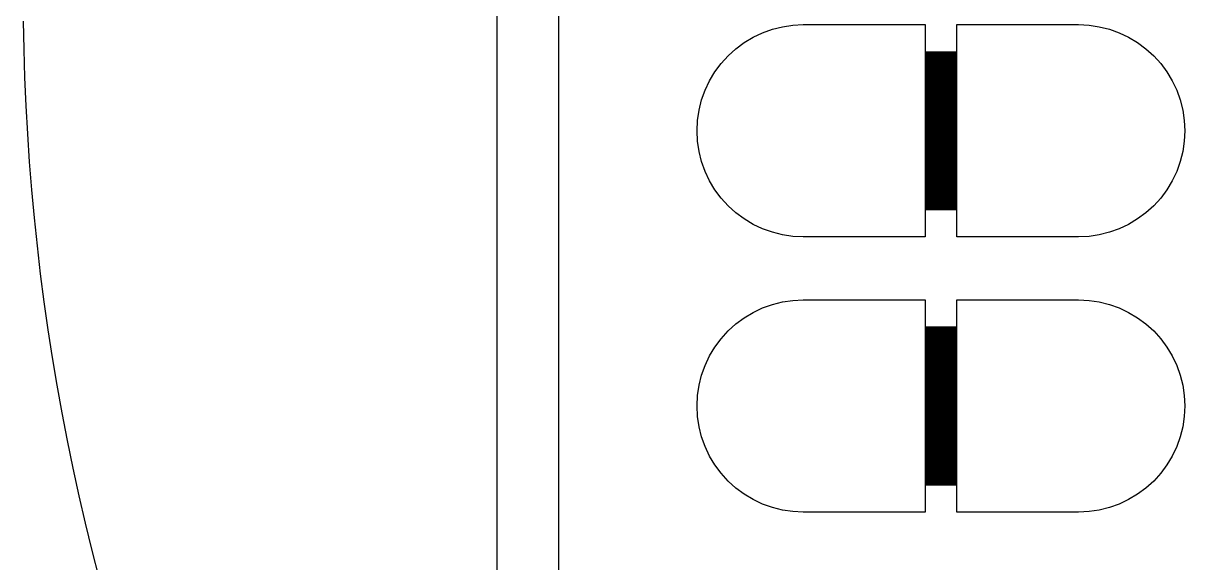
# Model space of a CAD drawing. Extents: x -21 to 129, y -39 to 111.
# Drawn here: x -20.99 to 16.97, y 17.37 to 35.02 of the extents above; entities that cross this region are included whole.
import ezdxf

# ---------------------------------------------------------------- set-up
doc = ezdxf.new("R2010")
doc.units = 0

msp = doc.modelspace()

# ---------------------------------------------------------------- linework, layer by layer
for p, q in [((-5.5, -4.5), (-5.5, 76.5)), ((-3.5, 75.5), (-3.5, -3.5)), ((-20.9943, 35.0796), (-20.9774, 34.1594)), ((3.82304, 34.9033), (4.15988, 34.9533)), ((4.15988, 34.9533), (4.5, 34.97)), ((4.5, 34.97), (8.485, 34.97)), ((8.485, 34.97), (8.485, 34.085)), ((9.515, 34.085), (9.515, 34.97)), ((9.515, 34.97), (13.5, 34.97)), ((13.5, 34.97), (13.8401, 34.9533)), ((13.8401, 34.9533), (14.177, 34.9033)), ((2.57217, 34.3852), (2.86426, 34.5603)), ((2.86426, 34.5603), (3.17209, 34.7059)), ((3.17209, 34.7059), (3.49272, 34.8206)), ((3.49272, 34.8206), (3.82304, 34.9033)), ((14.177, 34.9033), (14.5073, 34.8206)), ((14.5073, 34.8206), (14.8279, 34.7059)), ((14.8279, 34.7059), (15.1357, 34.5603)), ((15.1357, 34.5603), (15.4278, 34.3852)), ((2.04634, 33.9537), (2.29866, 34.1823)), ((2.29866, 34.1823), (2.57217, 34.3852)), ((15.4278, 34.3852), (15.7013, 34.1823)), ((15.7013, 34.1823), (15.9537, 33.9537)), ((-20.9774, 34.1594), (-20.9492, 33.2395)), ((1.81766, 33.7013), (2.04634, 33.9537)), ((8.485, 34.085), (9.515, 34.085)), ((9.515, 34.075), (8.485, 34.075)), ((8.485, 34.075), (8.485, 34.045)), ((8.485, 34.045), (9.515, 34.045)), ((9.515, 34.035), (8.485, 34.035)), ((8.485, 34.035), (8.485, 34.005)), ((8.485, 34.005), (9.515, 34.005)), ((9.515, 33.995), (8.485, 33.995)), ((8.485, 33.995), (8.485, 33.965)), ((8.485, 33.965), (9.515, 33.965)), ((9.515, 33.955), (8.485, 33.955)), ((8.485, 33.955), (8.485, 33.925)), ((8.485, 33.925), (9.515, 33.925)), ((9.515, 33.915), (8.485, 33.915)), ((8.485, 33.915), (8.485, 33.885)), ((8.485, 33.885), (9.515, 33.885)), ((9.515, 33.875), (8.485, 33.875)), ((8.485, 33.875), (8.485, 33.845)), ((8.485, 33.845), (9.515, 33.845)), ((9.515, 33.835), (8.485, 33.835)), ((8.485, 33.835), (8.485, 33.805)), ((8.485, 33.805), (9.515, 33.805)), ((9.515, 33.795), (8.485, 33.795)), ((8.485, 33.795), (8.485, 33.765)), ((9.515, 34.045), (9.515, 34.075)), ((9.515, 34.005), (9.515, 34.035)), ((9.515, 33.965), (9.515, 33.995)), ((9.515, 33.925), (9.515, 33.955)), ((9.515, 33.885), (9.515, 33.915)), ((9.515, 33.845), (9.515, 33.875)), ((9.515, 33.805), (9.515, 33.835)), ((9.515, 33.765), (9.515, 33.795)), ((15.9537, 33.9537), (16.1823, 33.7013)), ((1.43974, 33.1357), (1.61481, 33.4278)), ((1.61481, 33.4278), (1.81766, 33.7013)), ((8.485, 33.765), (9.515, 33.765)), ((9.515, 33.755), (8.485, 33.755)), ((8.485, 33.755), (8.485, 33.725)), ((8.485, 33.725), (9.515, 33.725)), ((9.515, 33.715), (8.485, 33.715)), ((8.485, 33.715), (8.485, 33.685)), ((8.485, 33.685), (9.515, 33.685)), ((9.515, 33.675), (8.485, 33.675)), ((8.485, 33.675), (8.485, 33.645)), ((8.485, 33.645), (9.515, 33.645)), ((9.515, 33.635), (8.485, 33.635)), ((8.485, 33.635), (8.485, 33.605)), ((8.485, 33.605), (9.515, 33.605)), ((9.515, 33.595), (8.485, 33.595)), ((8.485, 33.595), (8.485, 33.565)), ((8.485, 33.565), (9.515, 33.565)), ((9.515, 33.555), (8.485, 33.555)), ((8.485, 33.555), (8.485, 33.525)), ((8.485, 33.525), (9.515, 33.525)), ((9.515, 33.515), (8.485, 33.515)), ((8.485, 33.515), (8.485, 33.485)), ((8.485, 33.485), (9.515, 33.485)), ((9.515, 33.475), (8.485, 33.475)), ((8.485, 33.475), (8.485, 33.445)), ((8.485, 33.445), (9.515, 33.445)), ((9.515, 33.435), (8.485, 33.435)), ((8.485, 33.435), (8.485, 33.405)), ((9.515, 33.725), (9.515, 33.755)), ((9.515, 33.685), (9.515, 33.715)), ((9.515, 33.645), (9.515, 33.675)), ((9.515, 33.605), (9.515, 33.635)), ((9.515, 33.565), (9.515, 33.595)), ((9.515, 33.525), (9.515, 33.555)), ((9.515, 33.485), (9.515, 33.515)), ((9.515, 33.445), (9.515, 33.475)), ((9.515, 33.405), (9.515, 33.435)), ((16.1823, 33.7013), (16.3852, 33.4278)), ((16.3852, 33.4278), (16.5603, 33.1357)), ((-20.9492, 33.2395), (-20.9097, 32.3199)), ((1.29414, 32.8279), (1.43974, 33.1357)), ((8.485, 33.405), (9.515, 33.405)), ((9.515, 33.395), (8.485, 33.395)), ((8.485, 33.395), (8.485, 33.365)), ((8.485, 33.365), (9.515, 33.365)), ((9.515, 33.355), (8.485, 33.355)), ((8.485, 33.355), (8.485, 33.325)), ((8.485, 33.325), (9.515, 33.325)), ((9.515, 33.315), (8.485, 33.315)), ((8.485, 33.315), (8.485, 33.285)), ((8.485, 33.285), (9.515, 33.285)), ((9.515, 33.275), (8.485, 33.275)), ((8.485, 33.275), (8.485, 33.245)), ((8.485, 33.245), (9.515, 33.245)), ((9.515, 33.235), (8.485, 33.235)), ((8.485, 33.235), (8.485, 33.205)), ((8.485, 33.205), (9.515, 33.205)), ((9.515, 33.195), (8.485, 33.195)), ((8.485, 33.195), (8.485, 33.165)), ((8.485, 33.165), (9.515, 33.165)), ((9.515, 33.155), (8.485, 33.155)), ((8.485, 33.155), (8.485, 33.125)), ((8.485, 33.125), (9.515, 33.125)), ((9.515, 33.115), (8.485, 33.115)), ((8.485, 33.115), (8.485, 33.085)), ((8.485, 33.085), (9.515, 33.085)), ((9.515, 33.075), (8.485, 33.075)), ((8.485, 33.075), (8.485, 33.045)), ((8.485, 33.045), (9.515, 33.045)), ((9.515, 33.035), (8.485, 33.035)), ((8.485, 33.035), (8.485, 33.005)), ((9.515, 33.365), (9.515, 33.395)), ((9.515, 33.325), (9.515, 33.355)), ((9.515, 33.285), (9.515, 33.315)), ((9.515, 33.245), (9.515, 33.275)), ((9.515, 33.205), (9.515, 33.235)), ((9.515, 33.165), (9.515, 33.195)), ((9.515, 33.125), (9.515, 33.155)), ((9.515, 33.085), (9.515, 33.115)), ((9.515, 33.045), (9.515, 33.075)), ((9.515, 33.005), (9.515, 33.035)), ((16.5603, 33.1357), (16.7059, 32.8279)), ((1.17943, 32.5073), (1.29414, 32.8279)), ((8.485, 33.005), (9.515, 33.005)), ((9.515, 32.995), (8.485, 32.995)), ((8.485, 32.995), (8.485, 32.965)), ((8.485, 32.965), (9.515, 32.965)), ((9.515, 32.955), (8.485, 32.955)), ((8.485, 32.955), (8.485, 32.925)), ((8.485, 32.925), (9.515, 32.925)), ((9.515, 32.915), (8.485, 32.915)), ((8.485, 32.915), (8.485, 32.885)), ((8.485, 32.885), (9.515, 32.885)), ((9.515, 32.875), (8.485, 32.875)), ((8.485, 32.875), (8.485, 32.845)), ((8.485, 32.845), (9.515, 32.845)), ((9.515, 32.835), (8.485, 32.835)), ((8.485, 32.835), (8.485, 32.805)), ((8.485, 32.805), (9.515, 32.805)), ((9.515, 32.795), (8.485, 32.795)), ((8.485, 32.795), (8.485, 32.765)), ((8.485, 32.765), (9.515, 32.765)), ((9.515, 32.755), (8.485, 32.755)), ((8.485, 32.755), (8.485, 32.725)), ((8.485, 32.725), (9.515, 32.725)), ((9.515, 32.715), (8.485, 32.715)), ((8.485, 32.715), (8.485, 32.685)), ((8.485, 32.685), (9.515, 32.685)), ((9.515, 32.675), (8.485, 32.675)), ((8.485, 32.675), (8.485, 32.645)), ((9.515, 32.965), (9.515, 32.995)), ((9.515, 32.925), (9.515, 32.955)), ((9.515, 32.885), (9.515, 32.915)), ((9.515, 32.845), (9.515, 32.875)), ((9.515, 32.805), (9.515, 32.835)), ((9.515, 32.765), (9.515, 32.795)), ((9.515, 32.725), (9.515, 32.755)), ((9.515, 32.685), (9.515, 32.715)), ((9.515, 32.645), (9.515, 32.675)), ((16.7059, 32.8279), (16.8206, 32.5073)), ((-20.9097, 32.3199), (-20.8589, 31.4009)), ((1.09668, 32.177), (1.17943, 32.5073)), ((8.485, 32.645), (9.515, 32.645)), ((9.515, 32.635), (8.485, 32.635)), ((8.485, 32.635), (8.485, 32.605)), ((8.485, 32.605), (9.515, 32.605)), ((9.515, 32.595), (8.485, 32.595)), ((8.485, 32.595), (8.485, 32.565)), ((8.485, 32.565), (9.515, 32.565)), ((9.515, 32.555), (8.485, 32.555)), ((8.485, 32.555), (8.485, 32.525)), ((8.485, 32.525), (9.515, 32.525)), ((9.515, 32.515), (8.485, 32.515)), ((8.485, 32.515), (8.485, 32.485)), ((8.485, 32.485), (9.515, 32.485)), ((9.515, 32.475), (8.485, 32.475)), ((8.485, 32.475), (8.485, 32.445)), ((8.485, 32.445), (9.515, 32.445)), ((9.515, 32.435), (8.485, 32.435)), ((8.485, 32.435), (8.485, 32.405)), ((8.485, 32.405), (9.515, 32.405)), ((9.515, 32.395), (8.485, 32.395)), ((8.485, 32.395), (8.485, 32.365)), ((8.485, 32.365), (9.515, 32.365)), ((9.515, 32.355), (8.485, 32.355)), ((8.485, 32.355), (8.485, 32.325)), ((8.485, 32.325), (9.515, 32.325)), ((9.515, 32.315), (8.485, 32.315)), ((8.485, 32.315), (8.485, 32.285)), ((8.485, 32.285), (9.515, 32.285)), ((9.515, 32.275), (8.485, 32.275)), ((8.485, 32.275), (8.485, 32.245)), ((9.515, 32.605), (9.515, 32.635)), ((9.515, 32.565), (9.515, 32.595)), ((9.515, 32.525), (9.515, 32.555)), ((9.515, 32.485), (9.515, 32.515)), ((9.515, 32.445), (9.515, 32.475)), ((9.515, 32.405), (9.515, 32.435)), ((9.515, 32.365), (9.515, 32.395)), ((9.515, 32.325), (9.515, 32.355)), ((9.515, 32.285), (9.515, 32.315)), ((9.515, 32.245), (9.515, 32.275)), ((16.8206, 32.5073), (16.9033, 32.177)), ((1.04672, 31.8401), (1.09668, 32.177)), ((8.485, 32.245), (9.515, 32.245)), ((9.515, 32.235), (8.485, 32.235)), ((8.485, 32.235), (8.485, 32.205)), ((8.485, 32.205), (9.515, 32.205)), ((9.515, 32.195), (8.485, 32.195)), ((8.485, 32.195), (8.485, 32.165)), ((8.485, 32.165), (9.515, 32.165)), ((9.515, 32.155), (8.485, 32.155)), ((8.485, 32.155), (8.485, 32.125)), ((8.485, 32.125), (9.515, 32.125)), ((9.515, 32.115), (8.485, 32.115)), ((8.485, 32.115), (8.485, 32.085)), ((8.485, 32.085), (9.515, 32.085)), ((9.515, 32.075), (8.485, 32.075)), ((8.485, 32.075), (8.485, 32.045)), ((8.485, 32.045), (9.515, 32.045)), ((9.515, 32.035), (8.485, 32.035)), ((8.485, 32.035), (8.485, 32.005)), ((8.485, 32.005), (9.515, 32.005)), ((9.515, 31.995), (8.485, 31.995)), ((8.485, 31.995), (8.485, 31.965)), ((8.485, 31.965), (9.515, 31.965)), ((9.515, 31.955), (8.485, 31.955)), ((8.485, 31.955), (8.485, 31.925)), ((8.485, 31.925), (9.515, 31.925)), ((9.515, 31.915), (8.485, 31.915)), ((8.485, 31.915), (8.485, 31.885)), ((9.515, 32.205), (9.515, 32.235)), ((9.515, 32.165), (9.515, 32.195)), ((9.515, 32.125), (9.515, 32.155)), ((9.515, 32.085), (9.515, 32.115)), ((9.515, 32.045), (9.515, 32.075)), ((9.515, 32.005), (9.515, 32.035)), ((9.515, 31.965), (9.515, 31.995)), ((9.515, 31.925), (9.515, 31.955)), ((9.515, 31.885), (9.515, 31.915)), ((16.9033, 32.177), (16.9533, 31.8401)), ((1.03001, 31.5), (1.04672, 31.8401)), ((8.485, 31.885), (9.515, 31.885)), ((9.515, 31.875), (8.485, 31.875)), ((8.485, 31.875), (8.485, 31.845)), ((8.485, 31.845), (9.515, 31.845)), ((9.515, 31.835), (8.485, 31.835)), ((8.485, 31.835), (8.485, 31.805)), ((8.485, 31.805), (9.515, 31.805)), ((9.515, 31.795), (8.485, 31.795)), ((8.485, 31.795), (8.485, 31.765)), ((8.485, 31.765), (9.515, 31.765)), ((9.515, 31.755), (8.485, 31.755)), ((8.485, 31.755), (8.485, 31.725)), ((8.485, 31.725), (9.515, 31.725)), ((9.515, 31.715), (8.485, 31.715)), ((8.485, 31.715), (8.485, 31.685)), ((8.485, 31.685), (9.515, 31.685)), ((9.515, 31.675), (8.485, 31.675)), ((8.485, 31.675), (8.485, 31.645)), ((8.485, 31.645), (9.515, 31.645)), ((9.515, 31.635), (8.485, 31.635)), ((8.485, 31.635), (8.485, 31.605)), ((8.485, 31.605), (9.515, 31.605)), ((9.515, 31.595), (8.485, 31.595)), ((8.485, 31.595), (8.485, 31.565)), ((8.485, 31.565), (9.515, 31.565)), ((9.515, 31.555), (8.485, 31.555)), ((8.485, 31.555), (8.485, 31.525)), ((8.485, 31.525), (9.515, 31.525)), ((9.515, 31.515), (8.485, 31.515)), ((8.485, 31.515), (8.485, 31.485)), ((9.515, 31.845), (9.515, 31.875)), ((9.515, 31.805), (9.515, 31.835)), ((9.515, 31.765), (9.515, 31.795)), ((9.515, 31.725), (9.515, 31.755)), ((9.515, 31.685), (9.515, 31.715)), ((9.515, 31.645), (9.515, 31.675)), ((9.515, 31.605), (9.515, 31.635)), ((9.515, 31.565), (9.515, 31.595)), ((9.515, 31.525), (9.515, 31.555)), ((9.515, 31.485), (9.515, 31.515)), ((16.9533, 31.8401), (16.97, 31.5)), ((-20.8589, 31.4009), (-20.7968, 30.4827)), ((1.04672, 31.1599), (1.03001, 31.5)), ((1.09668, 30.823), (1.04672, 31.1599)), ((8.485, 31.485), (9.515, 31.485)), ((9.515, 31.475), (8.485, 31.475)), ((8.485, 31.475), (8.485, 31.445)), ((8.485, 31.445), (9.515, 31.445)), ((9.515, 31.435), (8.485, 31.435)), ((8.485, 31.435), (8.485, 31.405)), ((8.485, 31.405), (9.515, 31.405)), ((9.515, 31.395), (8.485, 31.395)), ((8.485, 31.395), (8.485, 31.365)), ((8.485, 31.365), (9.515, 31.365)), ((9.515, 31.355), (8.485, 31.355)), ((8.485, 31.355), (8.485, 31.325)), ((8.485, 31.325), (9.515, 31.325)), ((9.515, 31.315), (8.485, 31.315)), ((8.485, 31.315), (8.485, 31.285)), ((8.485, 31.285), (9.515, 31.285)), ((9.515, 31.275), (8.485, 31.275)), ((8.485, 31.275), (8.485, 31.245)), ((8.485, 31.245), (9.515, 31.245)), ((9.515, 31.235), (8.485, 31.235)), ((8.485, 31.235), (8.485, 31.205)), ((8.485, 31.205), (9.515, 31.205)), ((9.515, 31.195), (8.485, 31.195)), ((8.485, 31.195), (8.485, 31.165)), ((8.485, 31.165), (9.515, 31.165)), ((9.515, 31.155), (8.485, 31.155)), ((8.485, 31.155), (8.485, 31.125)), ((9.515, 31.445), (9.515, 31.475)), ((9.515, 31.405), (9.515, 31.435)), ((9.515, 31.365), (9.515, 31.395)), ((9.515, 31.325), (9.515, 31.355)), ((9.515, 31.285), (9.515, 31.315)), ((9.515, 31.245), (9.515, 31.275)), ((9.515, 31.205), (9.515, 31.235)), ((9.515, 31.165), (9.515, 31.195)), ((9.515, 31.125), (9.515, 31.155)), ((16.9533, 31.1599), (16.9033, 30.823)), ((16.97, 31.5), (16.9533, 31.1599)), ((1.17943, 30.4927), (1.09668, 30.823)), ((8.485, 31.125), (9.515, 31.125)), ((9.515, 31.115), (8.485, 31.115)), ((8.485, 31.115), (8.485, 31.085)), ((8.485, 31.085), (9.515, 31.085)), ((9.515, 31.075), (8.485, 31.075)), ((8.485, 31.075), (8.485, 31.045)), ((8.485, 31.045), (9.515, 31.045)), ((9.515, 31.035), (8.485, 31.035)), ((8.485, 31.035), (8.485, 31.005)), ((8.485, 31.005), (9.515, 31.005)), ((9.515, 30.995), (8.485, 30.995)), ((8.485, 30.995), (8.485, 30.965)), ((8.485, 30.965), (9.515, 30.965)), ((9.515, 30.955), (8.485, 30.955)), ((8.485, 30.955), (8.485, 30.925)), ((8.485, 30.925), (9.515, 30.925)), ((9.515, 30.915), (8.485, 30.915)), ((8.485, 30.915), (8.485, 30.885)), ((8.485, 30.885), (9.515, 30.885)), ((9.515, 30.875), (8.485, 30.875)), ((8.485, 30.875), (8.485, 30.845)), ((8.485, 30.845), (9.515, 30.845)), ((9.515, 30.835), (8.485, 30.835)), ((8.485, 30.835), (8.485, 30.805)), ((8.485, 30.805), (9.515, 30.805)), ((9.515, 30.795), (8.485, 30.795)), ((8.485, 30.795), (8.485, 30.765)), ((8.485, 30.765), (9.515, 30.765)), ((9.515, 30.755), (8.485, 30.755)), ((8.485, 30.755), (8.485, 30.725)), ((9.515, 31.085), (9.515, 31.115)), ((9.515, 31.045), (9.515, 31.075)), ((9.515, 31.005), (9.515, 31.035)), ((9.515, 30.965), (9.515, 30.995)), ((9.515, 30.925), (9.515, 30.955)), ((9.515, 30.885), (9.515, 30.915)), ((9.515, 30.845), (9.515, 30.875)), ((9.515, 30.805), (9.515, 30.835)), ((9.515, 30.765), (9.515, 30.795)), ((9.515, 30.725), (9.515, 30.755)), ((16.9033, 30.823), (16.8206, 30.4927)), ((-20.7968, 30.4827), (-20.7234, 29.5652)), ((1.29414, 30.1721), (1.17943, 30.4927)), ((8.485, 30.725), (9.515, 30.725)), ((9.515, 30.715), (8.485, 30.715)), ((8.485, 30.715), (8.485, 30.685)), ((8.485, 30.685), (9.515, 30.685)), ((9.515, 30.675), (8.485, 30.675)), ((8.485, 30.675), (8.485, 30.645)), ((8.485, 30.645), (9.515, 30.645)), ((9.515, 30.635), (8.485, 30.635)), ((8.485, 30.635), (8.485, 30.605)), ((8.485, 30.605), (9.515, 30.605)), ((9.515, 30.595), (8.485, 30.595)), ((8.485, 30.595), (8.485, 30.565)), ((8.485, 30.565), (9.515, 30.565)), ((9.515, 30.555), (8.485, 30.555)), ((8.485, 30.555), (8.485, 30.525)), ((8.485, 30.525), (9.515, 30.525)), ((9.515, 30.515), (8.485, 30.515)), ((8.485, 30.515), (8.485, 30.485)), ((8.485, 30.485), (9.515, 30.485)), ((9.515, 30.475), (8.485, 30.475)), ((8.485, 30.475), (8.485, 30.445)), ((8.485, 30.445), (9.515, 30.445)), ((9.515, 30.435), (8.485, 30.435)), ((8.485, 30.435), (8.485, 30.405)), ((8.485, 30.405), (9.515, 30.405)), ((9.515, 30.395), (8.485, 30.395)), ((8.485, 30.395), (8.485, 30.365)), ((9.515, 30.685), (9.515, 30.715)), ((9.515, 30.645), (9.515, 30.675)), ((9.515, 30.605), (9.515, 30.635)), ((9.515, 30.565), (9.515, 30.595)), ((9.515, 30.525), (9.515, 30.555)), ((9.515, 30.485), (9.515, 30.515)), ((9.515, 30.445), (9.515, 30.475)), ((9.515, 30.405), (9.515, 30.435)), ((9.515, 30.365), (9.515, 30.395)), ((16.8206, 30.4927), (16.7059, 30.1721)), ((1.43974, 29.8643), (1.29414, 30.1721)), ((8.485, 30.365), (9.515, 30.365)), ((9.515, 30.355), (8.485, 30.355)), ((8.485, 30.355), (8.485, 30.325)), ((8.485, 30.325), (9.515, 30.325)), ((9.515, 30.315), (8.485, 30.315)), ((8.485, 30.315), (8.485, 30.285)), ((8.485, 30.285), (9.515, 30.285)), ((9.515, 30.275), (8.485, 30.275)), ((8.485, 30.275), (8.485, 30.245)), ((8.485, 30.245), (9.515, 30.245)), ((9.515, 30.235), (8.485, 30.235)), ((8.485, 30.235), (8.485, 30.205)), ((8.485, 30.205), (9.515, 30.205)), ((9.515, 30.195), (8.485, 30.195)), ((8.485, 30.195), (8.485, 30.165)), ((8.485, 30.165), (9.515, 30.165)), ((9.515, 30.155), (8.485, 30.155)), ((8.485, 30.155), (8.485, 30.125)), ((8.485, 30.125), (9.515, 30.125)), ((9.515, 30.115), (8.485, 30.115)), ((8.485, 30.115), (8.485, 30.085)), ((8.485, 30.085), (9.515, 30.085)), ((9.515, 30.075), (8.485, 30.075)), ((8.485, 30.075), (8.485, 30.045)), ((8.485, 30.045), (9.515, 30.045)), ((9.515, 30.035), (8.485, 30.035)), ((8.485, 30.035), (8.485, 30.005)), ((8.485, 30.005), (9.515, 30.005)), ((9.515, 29.995), (8.485, 29.995)), ((8.485, 29.995), (8.485, 29.965)), ((9.515, 30.325), (9.515, 30.355)), ((9.515, 30.285), (9.515, 30.315)), ((9.515, 30.245), (9.515, 30.275)), ((9.515, 30.205), (9.515, 30.235)), ((9.515, 30.165), (9.515, 30.195)), ((9.515, 30.125), (9.515, 30.155)), ((9.515, 30.085), (9.515, 30.115)), ((9.515, 30.045), (9.515, 30.075)), ((9.515, 30.005), (9.515, 30.035)), ((9.515, 29.965), (9.515, 29.995)), ((16.7059, 30.1721), (16.5603, 29.8643)), ((1.61481, 29.5722), (1.43974, 29.8643)), ((8.485, 29.965), (9.515, 29.965)), ((9.515, 29.955), (8.485, 29.955)), ((8.485, 29.955), (8.485, 29.925)), ((8.485, 29.925), (9.515, 29.925)), ((9.515, 29.915), (8.485, 29.915)), ((8.485, 29.915), (8.485, 29.885)), ((8.485, 29.885), (9.515, 29.885)), ((9.515, 29.875), (8.485, 29.875)), ((8.485, 29.875), (8.485, 29.845)), ((8.485, 29.845), (9.515, 29.845)), ((9.515, 29.835), (8.485, 29.835)), ((8.485, 29.835), (8.485, 29.805)), ((8.485, 29.805), (9.515, 29.805)), ((9.515, 29.795), (8.485, 29.795)), ((8.485, 29.795), (8.485, 29.765)), ((8.485, 29.765), (9.515, 29.765)), ((9.515, 29.755), (8.485, 29.755)), ((8.485, 29.755), (8.485, 29.725)), ((8.485, 29.725), (9.515, 29.725)), ((9.515, 29.715), (8.485, 29.715)), ((8.485, 29.715), (8.485, 29.685)), ((8.485, 29.685), (9.515, 29.685)), ((9.515, 29.675), (8.485, 29.675)), ((8.485, 29.675), (8.485, 29.645)), ((8.485, 29.645), (9.515, 29.645)), ((9.515, 29.635), (8.485, 29.635)), ((8.485, 29.635), (8.485, 29.605)), ((9.515, 29.925), (9.515, 29.955)), ((9.515, 29.885), (9.515, 29.915)), ((9.515, 29.845), (9.515, 29.875)), ((9.515, 29.805), (9.515, 29.835)), ((9.515, 29.765), (9.515, 29.795)), ((9.515, 29.725), (9.515, 29.755)), ((9.515, 29.685), (9.515, 29.715)), ((9.515, 29.645), (9.515, 29.675)), ((9.515, 29.605), (9.515, 29.635)), ((16.5603, 29.8643), (16.3852, 29.5722)), ((-20.7234, 29.5652), (-20.6388, 28.6487)), ((1.81766, 29.2987), (1.61481, 29.5722)), ((2.04634, 29.0463), (1.81766, 29.2987)), ((8.485, 29.605), (9.515, 29.605)), ((9.515, 29.595), (8.485, 29.595)), ((8.485, 29.595), (8.485, 29.565)), ((8.485, 29.565), (9.515, 29.565)), ((9.515, 29.555), (8.485, 29.555)), ((8.485, 29.555), (8.485, 29.525)), ((8.485, 29.525), (9.515, 29.525)), ((9.515, 29.515), (8.485, 29.515)), ((8.485, 29.515), (8.485, 29.485)), ((8.485, 29.485), (9.515, 29.485)), ((9.515, 29.475), (8.485, 29.475)), ((8.485, 29.475), (8.485, 29.445)), ((8.485, 29.445), (9.515, 29.445)), ((9.515, 29.435), (8.485, 29.435)), ((8.485, 29.435), (8.485, 29.405)), ((8.485, 29.405), (9.515, 29.405)), ((9.515, 29.395), (8.485, 29.395)), ((8.485, 29.395), (8.485, 29.365)), ((8.485, 29.365), (9.515, 29.365)), ((9.515, 29.355), (8.485, 29.355)), ((8.485, 29.355), (8.485, 29.325)), ((8.485, 29.325), (9.515, 29.325)), ((9.515, 29.315), (8.485, 29.315)), ((8.485, 29.315), (8.485, 29.285)), ((8.485, 29.285), (9.515, 29.285)), ((9.515, 29.275), (8.485, 29.275)), ((8.485, 29.275), (8.485, 29.245)), ((8.485, 29.245), (9.515, 29.245)), ((9.515, 29.235), (8.485, 29.235)), ((8.485, 29.235), (8.485, 29.205)), ((9.515, 29.565), (9.515, 29.595)), ((9.515, 29.525), (9.515, 29.555)), ((9.515, 29.485), (9.515, 29.515)), ((9.515, 29.445), (9.515, 29.475)), ((9.515, 29.405), (9.515, 29.435)), ((9.515, 29.365), (9.515, 29.395)), ((9.515, 29.325), (9.515, 29.355)), ((9.515, 29.285), (9.515, 29.315)), ((9.515, 29.245), (9.515, 29.275)), ((9.515, 29.205), (9.515, 29.235)), ((16.1823, 29.2987), (15.9537, 29.0463)), ((16.3852, 29.5722), (16.1823, 29.2987)), ((2.29866, 28.8177), (2.04634, 29.0463)), ((8.485, 29.205), (9.515, 29.205)), ((9.515, 29.195), (8.485, 29.195)), ((8.485, 29.195), (8.485, 29.165)), ((8.485, 29.165), (9.515, 29.165)), ((9.515, 29.155), (8.485, 29.155)), ((8.485, 29.155), (8.485, 29.125)), ((8.485, 29.125), (9.515, 29.125)), ((9.515, 29.115), (8.485, 29.115)), ((8.485, 29.115), (8.485, 29.085)), ((8.485, 29.085), (9.515, 29.085)), ((9.515, 29.075), (8.485, 29.075)), ((8.485, 29.075), (8.485, 29.045)), ((8.485, 29.045), (9.515, 29.045)), ((9.515, 29.035), (8.485, 29.035)), ((8.485, 29.035), (8.485, 29.005)), ((8.485, 29.005), (9.515, 29.005)), ((9.515, 28.995), (8.485, 28.995)), ((8.485, 28.995), (8.485, 28.965)), ((8.485, 28.965), (9.515, 28.965)), ((9.515, 28.955), (8.485, 28.955)), ((8.485, 28.955), (8.485, 28.925)), ((8.485, 28.925), (9.515, 28.925)), ((9.515, 28.915), (8.485, 28.915)), ((8.485, 28.915), (8.485, 28.03)), ((9.515, 29.165), (9.515, 29.195)), ((9.515, 29.125), (9.515, 29.155)), ((9.515, 29.085), (9.515, 29.115)), ((9.515, 29.045), (9.515, 29.075)), ((9.515, 29.005), (9.515, 29.035)), ((9.515, 28.965), (9.515, 28.995)), ((9.515, 28.925), (9.515, 28.955)), ((9.515, 28.03), (9.515, 28.915)), ((15.9537, 29.0463), (15.7013, 28.8177)), ((-20.6388, 28.6487), (-20.543, 27.7333)), ((2.57217, 28.6148), (2.29866, 28.8177)), ((2.86426, 28.4397), (2.57217, 28.6148)), ((15.4278, 28.6148), (15.1357, 28.4397)), ((15.7013, 28.8177), (15.4278, 28.6148)), ((3.17209, 28.2941), (2.86426, 28.4397)), ((3.49272, 28.1794), (3.17209, 28.2941)), ((3.82304, 28.0967), (3.49272, 28.1794)), ((4.15988, 28.0467), (3.82304, 28.0967)), ((14.177, 28.0967), (13.8401, 28.0467)), ((14.5073, 28.1794), (14.177, 28.0967)), ((14.8279, 28.2941), (14.5073, 28.1794)), ((15.1357, 28.4397), (14.8279, 28.2941)), ((-20.543, 27.7333), (-20.436, 26.8192)), ((4.5, 28.03), (4.15988, 28.0467)), ((8.485, 28.03), (4.5, 28.03)), ((13.5, 28.03), (9.515, 28.03)), ((13.8401, 28.0467), (13.5, 28.03)), ((-20.436, 26.8192), (-20.3177, 25.9064)), ((-20.3177, 25.9064), (-20.1882, 24.9952)), ((3.17209, 25.7059), (3.49272, 25.8206)), ((3.49272, 25.8206), (3.82304, 25.9033)), ((3.82304, 25.9033), (4.15988, 25.9533)), ((4.15988, 25.9533), (4.5, 25.97)), ((4.5, 25.97), (8.485, 25.97)), ((8.485, 25.97), (8.485, 25.085)), ((9.515, 25.085), (9.515, 25.97)), ((9.515, 25.97), (13.5, 25.97)), ((13.5, 25.97), (13.8401, 25.9533)), ((13.8401, 25.9533), (14.177, 25.9033)), ((14.177, 25.9033), (14.5073, 25.8206)), ((14.5073, 25.8206), (14.8279, 25.7059)), ((2.57217, 25.3852), (2.86426, 25.5603)), ((2.86426, 25.5603), (3.17209, 25.7059)), ((14.8279, 25.7059), (15.1357, 25.5603)), ((15.1357, 25.5603), (15.4278, 25.3852)), ((2.04634, 24.9537), (2.29866, 25.1823)), ((2.29866, 25.1823), (2.57217, 25.3852)), ((8.485, 25.085), (9.515, 25.085)), ((9.515, 25.075), (8.485, 25.075)), ((8.485, 25.075), (8.485, 25.045)), ((9.515, 25.045), (9.515, 25.075)), ((15.4278, 25.3852), (15.7013, 25.1823)), ((15.7013, 25.1823), (15.9537, 24.9537)), ((-20.1882, 24.9952), (-20.0476, 24.0856)), ((1.61481, 24.4278), (1.81766, 24.7013)), ((1.81766, 24.7013), (2.04634, 24.9537)), ((8.485, 25.045), (9.515, 25.045)), ((9.515, 25.035), (8.485, 25.035)), ((8.485, 25.035), (8.485, 25.005)), ((8.485, 25.005), (9.515, 25.005)), ((9.515, 24.995), (8.485, 24.995)), ((8.485, 24.995), (8.485, 24.965)), ((8.485, 24.965), (9.515, 24.965)), ((9.515, 24.955), (8.485, 24.955)), ((8.485, 24.955), (8.485, 24.925)), ((8.485, 24.925), (9.515, 24.925)), ((9.515, 24.915), (8.485, 24.915)), ((8.485, 24.915), (8.485, 24.885)), ((8.485, 24.885), (9.515, 24.885)), ((9.515, 24.875), (8.485, 24.875)), ((8.485, 24.875), (8.485, 24.845)), ((8.485, 24.845), (9.515, 24.845)), ((9.515, 24.835), (8.485, 24.835)), ((8.485, 24.835), (8.485, 24.805)), ((8.485, 24.805), (9.515, 24.805)), ((9.515, 24.795), (8.485, 24.795)), ((8.485, 24.795), (8.485, 24.765)), ((8.485, 24.765), (9.515, 24.765)), ((9.515, 24.755), (8.485, 24.755)), ((8.485, 24.755), (8.485, 24.725)), ((8.485, 24.725), (9.515, 24.725)), ((9.515, 24.715), (8.485, 24.715)), ((8.485, 24.715), (8.485, 24.685)), ((8.485, 24.685), (9.515, 24.685)), ((9.515, 25.005), (9.515, 25.035)), ((9.515, 24.965), (9.515, 24.995)), ((9.515, 24.925), (9.515, 24.955)), ((9.515, 24.885), (9.515, 24.915)), ((9.515, 24.845), (9.515, 24.875)), ((9.515, 24.805), (9.515, 24.835)), ((9.515, 24.765), (9.515, 24.795)), ((9.515, 24.725), (9.515, 24.755)), ((9.515, 24.685), (9.515, 24.715)), ((15.9537, 24.9537), (16.1823, 24.7013)), ((16.1823, 24.7013), (16.3852, 24.4278)), ((1.43974, 24.1357), (1.61481, 24.4278)), ((9.515, 24.675), (8.485, 24.675)), ((8.485, 24.675), (8.485, 24.645)), ((8.485, 24.645), (9.515, 24.645)), ((9.515, 24.635), (8.485, 24.635)), ((8.485, 24.635), (8.485, 24.605)), ((8.485, 24.605), (9.515, 24.605)), ((9.515, 24.595), (8.485, 24.595)), ((8.485, 24.595), (8.485, 24.565)), ((8.485, 24.565), (9.515, 24.565)), ((9.515, 24.555), (8.485, 24.555)), ((8.485, 24.555), (8.485, 24.525)), ((8.485, 24.525), (9.515, 24.525)), ((9.515, 24.515), (8.485, 24.515)), ((8.485, 24.515), (8.485, 24.485)), ((8.485, 24.485), (9.515, 24.485)), ((9.515, 24.475), (8.485, 24.475)), ((8.485, 24.475), (8.485, 24.445)), ((8.485, 24.445), (9.515, 24.445)), ((9.515, 24.435), (8.485, 24.435)), ((8.485, 24.435), (8.485, 24.405)), ((8.485, 24.405), (9.515, 24.405)), ((9.515, 24.395), (8.485, 24.395)), ((8.485, 24.395), (8.485, 24.365)), ((8.485, 24.365), (9.515, 24.365)), ((9.515, 24.355), (8.485, 24.355)), ((8.485, 24.355), (8.485, 24.325)), ((8.485, 24.325), (9.515, 24.325)), ((9.515, 24.315), (8.485, 24.315)), ((8.485, 24.315), (8.485, 24.285)), ((9.515, 24.645), (9.515, 24.675)), ((9.515, 24.605), (9.515, 24.635)), ((9.515, 24.565), (9.515, 24.595)), ((9.515, 24.525), (9.515, 24.555)), ((9.515, 24.485), (9.515, 24.515)), ((9.515, 24.445), (9.515, 24.475)), ((9.515, 24.405), (9.515, 24.435)), ((9.515, 24.365), (9.515, 24.395)), ((9.515, 24.325), (9.515, 24.355)), ((9.515, 24.285), (9.515, 24.315)), ((16.3852, 24.4278), (16.5603, 24.1357)), ((-20.0476, 24.0856), (-19.8958, 23.1779)), ((1.29414, 23.8279), (1.43974, 24.1357)), ((8.485, 24.285), (9.515, 24.285)), ((9.515, 24.275), (8.485, 24.275)), ((8.485, 24.275), (8.485, 24.245)), ((8.485, 24.245), (9.515, 24.245)), ((9.515, 24.235), (8.485, 24.235)), ((8.485, 24.235), (8.485, 24.205)), ((8.485, 24.205), (9.515, 24.205)), ((9.515, 24.195), (8.485, 24.195)), ((8.485, 24.195), (8.485, 24.165)), ((8.485, 24.165), (9.515, 24.165)), ((9.515, 24.155), (8.485, 24.155)), ((8.485, 24.155), (8.485, 24.125)), ((8.485, 24.125), (9.515, 24.125)), ((9.515, 24.115), (8.485, 24.115)), ((8.485, 24.115), (8.485, 24.085)), ((8.485, 24.085), (9.515, 24.085)), ((9.515, 24.075), (8.485, 24.075)), ((8.485, 24.075), (8.485, 24.045)), ((8.485, 24.045), (9.515, 24.045)), ((9.515, 24.035), (8.485, 24.035)), ((8.485, 24.035), (8.485, 24.005)), ((8.485, 24.005), (9.515, 24.005)), ((9.515, 23.995), (8.485, 23.995)), ((8.485, 23.995), (8.485, 23.965)), ((8.485, 23.965), (9.515, 23.965)), ((9.515, 23.955), (8.485, 23.955)), ((8.485, 23.955), (8.485, 23.925)), ((8.485, 23.925), (9.515, 23.925)), ((9.515, 24.245), (9.515, 24.275)), ((9.515, 24.205), (9.515, 24.235)), ((9.515, 24.165), (9.515, 24.195)), ((9.515, 24.125), (9.515, 24.155)), ((9.515, 24.085), (9.515, 24.115)), ((9.515, 24.045), (9.515, 24.075)), ((9.515, 24.005), (9.515, 24.035)), ((9.515, 23.965), (9.515, 23.995)), ((9.515, 23.925), (9.515, 23.955)), ((16.5603, 24.1357), (16.7059, 23.8279)), ((1.17943, 23.5073), (1.29414, 23.8279)), ((9.515, 23.915), (8.485, 23.915)), ((8.485, 23.915), (8.485, 23.885)), ((8.485, 23.885), (9.515, 23.885)), ((9.515, 23.875), (8.485, 23.875)), ((8.485, 23.875), (8.485, 23.845)), ((8.485, 23.845), (9.515, 23.845)), ((9.515, 23.835), (8.485, 23.835)), ((8.485, 23.835), (8.485, 23.805)), ((8.485, 23.805), (9.515, 23.805)), ((9.515, 23.795), (8.485, 23.795)), ((8.485, 23.795), (8.485, 23.765)), ((8.485, 23.765), (9.515, 23.765)), ((9.515, 23.755), (8.485, 23.755)), ((8.485, 23.755), (8.485, 23.725)), ((8.485, 23.725), (9.515, 23.725)), ((9.515, 23.715), (8.485, 23.715)), ((8.485, 23.715), (8.485, 23.685)), ((8.485, 23.685), (9.515, 23.685)), ((9.515, 23.675), (8.485, 23.675)), ((8.485, 23.675), (8.485, 23.645)), ((8.485, 23.645), (9.515, 23.645)), ((9.515, 23.635), (8.485, 23.635)), ((8.485, 23.635), (8.485, 23.605)), ((8.485, 23.605), (9.515, 23.605)), ((9.515, 23.595), (8.485, 23.595)), ((8.485, 23.595), (8.485, 23.565)), ((8.485, 23.565), (9.515, 23.565)), ((9.515, 23.555), (8.485, 23.555)), ((8.485, 23.555), (8.485, 23.525)), ((9.515, 23.885), (9.515, 23.915)), ((9.515, 23.845), (9.515, 23.875)), ((9.515, 23.805), (9.515, 23.835)), ((9.515, 23.765), (9.515, 23.795)), ((9.515, 23.725), (9.515, 23.755)), ((9.515, 23.685), (9.515, 23.715)), ((9.515, 23.645), (9.515, 23.675)), ((9.515, 23.605), (9.515, 23.635)), ((9.515, 23.565), (9.515, 23.595)), ((9.515, 23.525), (9.515, 23.555)), ((16.7059, 23.8279), (16.8206, 23.5073)), ((-19.8958, 23.1779), (-19.7329, 22.272)), ((1.04672, 22.8401), (1.09668, 23.177)), ((1.09668, 23.177), (1.17943, 23.5073)), ((8.485, 23.525), (9.515, 23.525)), ((9.515, 23.515), (8.485, 23.515)), ((8.485, 23.515), (8.485, 23.485)), ((8.485, 23.485), (9.515, 23.485)), ((9.515, 23.475), (8.485, 23.475)), ((8.485, 23.475), (8.485, 23.445)), ((8.485, 23.445), (9.515, 23.445)), ((9.515, 23.435), (8.485, 23.435)), ((8.485, 23.435), (8.485, 23.405)), ((8.485, 23.405), (9.515, 23.405)), ((9.515, 23.395), (8.485, 23.395)), ((8.485, 23.395), (8.485, 23.365)), ((8.485, 23.365), (9.515, 23.365)), ((9.515, 23.355), (8.485, 23.355)), ((8.485, 23.355), (8.485, 23.325)), ((8.485, 23.325), (9.515, 23.325)), ((9.515, 23.315), (8.485, 23.315)), ((8.485, 23.315), (8.485, 23.285)), ((8.485, 23.285), (9.515, 23.285)), ((9.515, 23.275), (8.485, 23.275)), ((8.485, 23.275), (8.485, 23.245)), ((8.485, 23.245), (9.515, 23.245)), ((9.515, 23.235), (8.485, 23.235)), ((8.485, 23.235), (8.485, 23.205)), ((8.485, 23.205), (9.515, 23.205)), ((9.515, 23.195), (8.485, 23.195)), ((8.485, 23.195), (8.485, 23.165)), ((8.485, 23.165), (9.515, 23.165)), ((9.515, 23.485), (9.515, 23.515)), ((9.515, 23.445), (9.515, 23.475)), ((9.515, 23.405), (9.515, 23.435)), ((9.515, 23.365), (9.515, 23.395)), ((9.515, 23.325), (9.515, 23.355)), ((9.515, 23.285), (9.515, 23.315)), ((9.515, 23.245), (9.515, 23.275)), ((9.515, 23.205), (9.515, 23.235)), ((9.515, 23.165), (9.515, 23.195)), ((16.8206, 23.5073), (16.9033, 23.177)), ((16.9033, 23.177), (16.9533, 22.8401)), ((1.03001, 22.5), (1.04672, 22.8401)), ((9.515, 23.155), (8.485, 23.155)), ((8.485, 23.155), (8.485, 23.125)), ((8.485, 23.125), (9.515, 23.125)), ((9.515, 23.115), (8.485, 23.115)), ((8.485, 23.115), (8.485, 23.085)), ((8.485, 23.085), (9.515, 23.085)), ((9.515, 23.075), (8.485, 23.075)), ((8.485, 23.075), (8.485, 23.045)), ((8.485, 23.045), (9.515, 23.045)), ((9.515, 23.035), (8.485, 23.035)), ((8.485, 23.035), (8.485, 23.005)), ((8.485, 23.005), (9.515, 23.005)), ((9.515, 22.995), (8.485, 22.995)), ((8.485, 22.995), (8.485, 22.965)), ((8.485, 22.965), (9.515, 22.965)), ((9.515, 22.955), (8.485, 22.955)), ((8.485, 22.955), (8.485, 22.925)), ((8.485, 22.925), (9.515, 22.925)), ((9.515, 22.915), (8.485, 22.915)), ((8.485, 22.915), (8.485, 22.885)), ((8.485, 22.885), (9.515, 22.885)), ((9.515, 22.875), (8.485, 22.875)), ((8.485, 22.875), (8.485, 22.845)), ((8.485, 22.845), (9.515, 22.845)), ((9.515, 22.835), (8.485, 22.835)), ((8.485, 22.835), (8.485, 22.805)), ((8.485, 22.805), (9.515, 22.805)), ((9.515, 22.795), (8.485, 22.795)), ((8.485, 22.795), (8.485, 22.765)), ((9.515, 23.125), (9.515, 23.155)), ((9.515, 23.085), (9.515, 23.115)), ((9.515, 23.045), (9.515, 23.075)), ((9.515, 23.005), (9.515, 23.035)), ((9.515, 22.965), (9.515, 22.995)), ((9.515, 22.925), (9.515, 22.955)), ((9.515, 22.885), (9.515, 22.915)), ((9.515, 22.845), (9.515, 22.875)), ((9.515, 22.805), (9.515, 22.835)), ((9.515, 22.765), (9.515, 22.795)), ((16.9533, 22.8401), (16.97, 22.5)), ((1.04672, 22.1599), (1.03001, 22.5)), ((8.485, 22.765), (9.515, 22.765)), ((9.515, 22.755), (8.485, 22.755)), ((8.485, 22.755), (8.485, 22.725)), ((8.485, 22.725), (9.515, 22.725)), ((9.515, 22.715), (8.485, 22.715)), ((8.485, 22.715), (8.485, 22.685)), ((8.485, 22.685), (9.515, 22.685)), ((9.515, 22.675), (8.485, 22.675)), ((8.485, 22.675), (8.485, 22.645)), ((8.485, 22.645), (9.515, 22.645)), ((9.515, 22.635), (8.485, 22.635)), ((8.485, 22.635), (8.485, 22.605)), ((8.485, 22.605), (9.515, 22.605)), ((9.515, 22.595), (8.485, 22.595)), ((8.485, 22.595), (8.485, 22.565)), ((8.485, 22.565), (9.515, 22.565)), ((9.515, 22.555), (8.485, 22.555)), ((8.485, 22.555), (8.485, 22.525)), ((8.485, 22.525), (9.515, 22.525)), ((9.515, 22.515), (8.485, 22.515)), ((8.485, 22.515), (8.485, 22.485)), ((8.485, 22.485), (9.515, 22.485)), ((9.515, 22.475), (8.485, 22.475)), ((8.485, 22.475), (8.485, 22.445)), ((8.485, 22.445), (9.515, 22.445)), ((9.515, 22.435), (8.485, 22.435)), ((8.485, 22.435), (8.485, 22.405)), ((8.485, 22.405), (9.515, 22.405)), ((9.515, 22.725), (9.515, 22.755)), ((9.515, 22.685), (9.515, 22.715)), ((9.515, 22.645), (9.515, 22.675)), ((9.515, 22.605), (9.515, 22.635)), ((9.515, 22.565), (9.515, 22.595)), ((9.515, 22.525), (9.515, 22.555)), ((9.515, 22.485), (9.515, 22.515)), ((9.515, 22.445), (9.515, 22.475)), ((9.515, 22.405), (9.515, 22.435)), ((16.97, 22.5), (16.9533, 22.1599)), ((-19.7329, 22.272), (-19.5589, 21.3682)), ((1.09668, 21.823), (1.04672, 22.1599)), ((9.515, 22.395), (8.485, 22.395)), ((8.485, 22.395), (8.485, 22.365)), ((8.485, 22.365), (9.515, 22.365)), ((9.515, 22.355), (8.485, 22.355)), ((8.485, 22.355), (8.485, 22.325)), ((8.485, 22.325), (9.515, 22.325)), ((9.515, 22.315), (8.485, 22.315)), ((8.485, 22.315), (8.485, 22.285)), ((8.485, 22.285), (9.515, 22.285)), ((9.515, 22.275), (8.485, 22.275)), ((8.485, 22.275), (8.485, 22.245)), ((8.485, 22.245), (9.515, 22.245)), ((9.515, 22.235), (8.485, 22.235)), ((8.485, 22.235), (8.485, 22.205)), ((8.485, 22.205), (9.515, 22.205)), ((9.515, 22.195), (8.485, 22.195)), ((8.485, 22.195), (8.485, 22.165)), ((8.485, 22.165), (9.515, 22.165)), ((9.515, 22.155), (8.485, 22.155)), ((8.485, 22.155), (8.485, 22.125)), ((8.485, 22.125), (9.515, 22.125)), ((9.515, 22.115), (8.485, 22.115)), ((8.485, 22.115), (8.485, 22.085)), ((8.485, 22.085), (9.515, 22.085)), ((9.515, 22.075), (8.485, 22.075)), ((8.485, 22.075), (8.485, 22.045)), ((8.485, 22.045), (9.515, 22.045)), ((9.515, 22.035), (8.485, 22.035)), ((8.485, 22.035), (8.485, 22.005)), ((9.515, 22.365), (9.515, 22.395)), ((9.515, 22.325), (9.515, 22.355)), ((9.515, 22.285), (9.515, 22.315)), ((9.515, 22.245), (9.515, 22.275)), ((9.515, 22.205), (9.515, 22.235)), ((9.515, 22.165), (9.515, 22.195)), ((9.515, 22.125), (9.515, 22.155)), ((9.515, 22.085), (9.515, 22.115)), ((9.515, 22.045), (9.515, 22.075)), ((9.515, 22.005), (9.515, 22.035)), ((16.9533, 22.1599), (16.9033, 21.823)), ((1.17943, 21.4927), (1.09668, 21.823)), ((8.485, 22.005), (9.515, 22.005)), ((9.515, 21.995), (8.485, 21.995)), ((8.485, 21.995), (8.485, 21.965)), ((8.485, 21.965), (9.515, 21.965)), ((9.515, 21.955), (8.485, 21.955)), ((8.485, 21.955), (8.485, 21.925)), ((8.485, 21.925), (9.515, 21.925)), ((9.515, 21.915), (8.485, 21.915)), ((8.485, 21.915), (8.485, 21.885)), ((8.485, 21.885), (9.515, 21.885)), ((9.515, 21.875), (8.485, 21.875)), ((8.485, 21.875), (8.485, 21.845)), ((8.485, 21.845), (9.515, 21.845)), ((9.515, 21.835), (8.485, 21.835)), ((8.485, 21.835), (8.485, 21.805)), ((8.485, 21.805), (9.515, 21.805)), ((9.515, 21.795), (8.485, 21.795)), ((8.485, 21.795), (8.485, 21.765)), ((8.485, 21.765), (9.515, 21.765)), ((9.515, 21.755), (8.485, 21.755)), ((8.485, 21.755), (8.485, 21.725)), ((8.485, 21.725), (9.515, 21.725)), ((9.515, 21.715), (8.485, 21.715)), ((8.485, 21.715), (8.485, 21.685)), ((8.485, 21.685), (9.515, 21.685)), ((9.515, 21.675), (8.485, 21.675)), ((8.485, 21.675), (8.485, 21.645)), ((8.485, 21.645), (9.515, 21.645)), ((9.515, 21.965), (9.515, 21.995)), ((9.515, 21.925), (9.515, 21.955)), ((9.515, 21.885), (9.515, 21.915)), ((9.515, 21.845), (9.515, 21.875)), ((9.515, 21.805), (9.515, 21.835)), ((9.515, 21.765), (9.515, 21.795)), ((9.515, 21.725), (9.515, 21.755)), ((9.515, 21.685), (9.515, 21.715)), ((9.515, 21.645), (9.515, 21.675)), ((16.9033, 21.823), (16.8206, 21.4927)), ((-19.5589, 21.3682), (-19.3738, 20.4666)), ((1.29414, 21.1721), (1.17943, 21.4927)), ((9.515, 21.635), (8.485, 21.635)), ((8.485, 21.635), (8.485, 21.605)), ((8.485, 21.605), (9.515, 21.605)), ((9.515, 21.595), (8.485, 21.595)), ((8.485, 21.595), (8.485, 21.565)), ((8.485, 21.565), (9.515, 21.565)), ((9.515, 21.555), (8.485, 21.555)), ((8.485, 21.555), (8.485, 21.525)), ((8.485, 21.525), (9.515, 21.525)), ((9.515, 21.515), (8.485, 21.515)), ((8.485, 21.515), (8.485, 21.485)), ((8.485, 21.485), (9.515, 21.485)), ((9.515, 21.475), (8.485, 21.475)), ((8.485, 21.475), (8.485, 21.445)), ((8.485, 21.445), (9.515, 21.445)), ((9.515, 21.435), (8.485, 21.435)), ((8.485, 21.435), (8.485, 21.405)), ((8.485, 21.405), (9.515, 21.405)), ((9.515, 21.395), (8.485, 21.395)), ((8.485, 21.395), (8.485, 21.365)), ((8.485, 21.365), (9.515, 21.365)), ((9.515, 21.355), (8.485, 21.355)), ((8.485, 21.355), (8.485, 21.325)), ((8.485, 21.325), (9.515, 21.325)), ((9.515, 21.315), (8.485, 21.315)), ((8.485, 21.315), (8.485, 21.285)), ((8.485, 21.285), (9.515, 21.285)), ((9.515, 21.275), (8.485, 21.275)), ((8.485, 21.275), (8.485, 21.245)), ((9.515, 21.605), (9.515, 21.635)), ((9.515, 21.565), (9.515, 21.595)), ((9.515, 21.525), (9.515, 21.555)), ((9.515, 21.485), (9.515, 21.515)), ((9.515, 21.445), (9.515, 21.475)), ((9.515, 21.405), (9.515, 21.435)), ((9.515, 21.365), (9.515, 21.395)), ((9.515, 21.325), (9.515, 21.355)), ((9.515, 21.285), (9.515, 21.315)), ((9.515, 21.245), (9.515, 21.275)), ((16.8206, 21.4927), (16.7059, 21.1721)), ((1.43974, 20.8643), (1.29414, 21.1721)), ((8.485, 21.245), (9.515, 21.245)), ((9.515, 21.235), (8.485, 21.235)), ((8.485, 21.235), (8.485, 21.205)), ((8.485, 21.205), (9.515, 21.205)), ((9.515, 21.195), (8.485, 21.195)), ((8.485, 21.195), (8.485, 21.165)), ((8.485, 21.165), (9.515, 21.165)), ((9.515, 21.155), (8.485, 21.155)), ((8.485, 21.155), (8.485, 21.125)), ((8.485, 21.125), (9.515, 21.125)), ((9.515, 21.115), (8.485, 21.115)), ((8.485, 21.115), (8.485, 21.085)), ((8.485, 21.085), (9.515, 21.085)), ((9.515, 21.075), (8.485, 21.075)), ((8.485, 21.075), (8.485, 21.045)), ((8.485, 21.045), (9.515, 21.045)), ((9.515, 21.035), (8.485, 21.035)), ((8.485, 21.035), (8.485, 21.005)), ((8.485, 21.005), (9.515, 21.005)), ((9.515, 20.995), (8.485, 20.995)), ((8.485, 20.995), (8.485, 20.965)), ((8.485, 20.965), (9.515, 20.965)), ((9.515, 20.955), (8.485, 20.955)), ((8.485, 20.955), (8.485, 20.925)), ((8.485, 20.925), (9.515, 20.925)), ((9.515, 20.915), (8.485, 20.915)), ((8.485, 20.915), (8.485, 20.885)), ((8.485, 20.885), (9.515, 20.885)), ((9.515, 21.205), (9.515, 21.235)), ((9.515, 21.165), (9.515, 21.195)), ((9.515, 21.125), (9.515, 21.155)), ((9.515, 21.085), (9.515, 21.115)), ((9.515, 21.045), (9.515, 21.075)), ((9.515, 21.005), (9.515, 21.035)), ((9.515, 20.965), (9.515, 20.995)), ((9.515, 20.925), (9.515, 20.955)), ((9.515, 20.885), (9.515, 20.915)), ((16.7059, 21.1721), (16.5603, 20.8643)), ((1.61481, 20.5722), (1.43974, 20.8643)), ((1.81766, 20.2987), (1.61481, 20.5722)), ((9.515, 20.875), (8.485, 20.875)), ((8.485, 20.875), (8.485, 20.845)), ((8.485, 20.845), (9.515, 20.845)), ((9.515, 20.835), (8.485, 20.835)), ((8.485, 20.835), (8.485, 20.805)), ((8.485, 20.805), (9.515, 20.805)), ((9.515, 20.795), (8.485, 20.795)), ((8.485, 20.795), (8.485, 20.765)), ((8.485, 20.765), (9.515, 20.765)), ((9.515, 20.755), (8.485, 20.755)), ((8.485, 20.755), (8.485, 20.725)), ((8.485, 20.725), (9.515, 20.725)), ((9.515, 20.715), (8.485, 20.715)), ((8.485, 20.715), (8.485, 20.685)), ((8.485, 20.685), (9.515, 20.685)), ((9.515, 20.675), (8.485, 20.675)), ((8.485, 20.675), (8.485, 20.645)), ((8.485, 20.645), (9.515, 20.645)), ((9.515, 20.635), (8.485, 20.635)), ((8.485, 20.635), (8.485, 20.605)), ((8.485, 20.605), (9.515, 20.605)), ((9.515, 20.595), (8.485, 20.595)), ((8.485, 20.595), (8.485, 20.565)), ((8.485, 20.565), (9.515, 20.565)), ((9.515, 20.555), (8.485, 20.555)), ((8.485, 20.555), (8.485, 20.525)), ((8.485, 20.525), (9.515, 20.525)), ((9.515, 20.515), (8.485, 20.515)), ((8.485, 20.515), (8.485, 20.485)), ((9.515, 20.845), (9.515, 20.875)), ((9.515, 20.805), (9.515, 20.835)), ((9.515, 20.765), (9.515, 20.795)), ((9.515, 20.725), (9.515, 20.755)), ((9.515, 20.685), (9.515, 20.715)), ((9.515, 20.645), (9.515, 20.675)), ((9.515, 20.605), (9.515, 20.635)), ((9.515, 20.565), (9.515, 20.595)), ((9.515, 20.525), (9.515, 20.555)), ((9.515, 20.485), (9.515, 20.515)), ((16.3852, 20.5722), (16.1823, 20.2987)), ((16.5603, 20.8643), (16.3852, 20.5722)), ((-19.3738, 20.4666), (-19.1777, 19.5674)), ((2.04634, 20.0463), (1.81766, 20.2987)), ((8.485, 20.485), (9.515, 20.485)), ((9.515, 20.475), (8.485, 20.475)), ((8.485, 20.475), (8.485, 20.445)), ((8.485, 20.445), (9.515, 20.445)), ((9.515, 20.435), (8.485, 20.435)), ((8.485, 20.435), (8.485, 20.405)), ((8.485, 20.405), (9.515, 20.405)), ((9.515, 20.395), (8.485, 20.395)), ((8.485, 20.395), (8.485, 20.365)), ((8.485, 20.365), (9.515, 20.365)), ((9.515, 20.355), (8.485, 20.355)), ((8.485, 20.355), (8.485, 20.325)), ((8.485, 20.325), (9.515, 20.325)), ((9.515, 20.315), (8.485, 20.315)), ((8.485, 20.315), (8.485, 20.285)), ((8.485, 20.285), (9.515, 20.285)), ((9.515, 20.275), (8.485, 20.275)), ((8.485, 20.275), (8.485, 20.245)), ((8.485, 20.245), (9.515, 20.245)), ((9.515, 20.235), (8.485, 20.235)), ((8.485, 20.235), (8.485, 20.205)), ((8.485, 20.205), (9.515, 20.205)), ((9.515, 20.195), (8.485, 20.195)), ((8.485, 20.195), (8.485, 20.165)), ((8.485, 20.165), (9.515, 20.165)), ((9.515, 20.155), (8.485, 20.155)), ((8.485, 20.155), (8.485, 20.125)), ((8.485, 20.125), (9.515, 20.125)), ((9.515, 20.445), (9.515, 20.475)), ((9.515, 20.405), (9.515, 20.435)), ((9.515, 20.365), (9.515, 20.395)), ((9.515, 20.325), (9.515, 20.355)), ((9.515, 20.285), (9.515, 20.315)), ((9.515, 20.245), (9.515, 20.275)), ((9.515, 20.205), (9.515, 20.235)), ((9.515, 20.165), (9.515, 20.195)), ((9.515, 20.125), (9.515, 20.155)), ((16.1823, 20.2987), (15.9537, 20.0463)), ((2.29866, 19.8177), (2.04634, 20.0463)), ((2.57217, 19.6148), (2.29866, 19.8177)), ((9.515, 20.115), (8.485, 20.115)), ((8.485, 20.115), (8.485, 20.085)), ((8.485, 20.085), (9.515, 20.085)), ((9.515, 20.075), (8.485, 20.075)), ((8.485, 20.075), (8.485, 20.045)), ((8.485, 20.045), (9.515, 20.045)), ((9.515, 20.035), (8.485, 20.035)), ((8.485, 20.035), (8.485, 20.005)), ((8.485, 20.005), (9.515, 20.005)), ((9.515, 19.995), (8.485, 19.995)), ((8.485, 19.995), (8.485, 19.965)), ((8.485, 19.965), (9.515, 19.965)), ((9.515, 19.955), (8.485, 19.955)), ((8.485, 19.955), (8.485, 19.925)), ((8.485, 19.925), (9.515, 19.925)), ((9.515, 19.915), (8.485, 19.915)), ((8.485, 19.915), (8.485, 19.03)), ((9.515, 20.085), (9.515, 20.115)), ((9.515, 20.045), (9.515, 20.075)), ((9.515, 20.005), (9.515, 20.035)), ((9.515, 19.965), (9.515, 19.995)), ((9.515, 19.925), (9.515, 19.955)), ((9.515, 19.03), (9.515, 19.915)), ((15.7013, 19.8177), (15.4278, 19.6148)), ((15.9537, 20.0463), (15.7013, 19.8177)), ((-19.1777, 19.5674), (-18.9705, 18.6706)), ((2.86426, 19.4397), (2.57217, 19.6148)), ((3.17209, 19.2941), (2.86426, 19.4397)), ((15.1357, 19.4397), (14.8279, 19.2941)), ((15.4278, 19.6148), (15.1357, 19.4397)), ((3.49272, 19.1794), (3.17209, 19.2941)), ((3.82304, 19.0967), (3.49272, 19.1794)), ((4.15988, 19.0467), (3.82304, 19.0967)), ((4.5, 19.03), (4.15988, 19.0467)), ((8.485, 19.03), (4.5, 19.03)), ((13.5, 19.03), (9.515, 19.03)), ((13.8401, 19.0467), (13.5, 19.03)), ((14.177, 19.0967), (13.8401, 19.0467)), ((14.5073, 19.1794), (14.177, 19.0967)), ((14.8279, 19.2941), (14.5073, 19.1794)), ((-18.9705, 18.6706), (-18.7523, 17.7765)), ((-18.7523, 17.7765), (-18.5232, 16.8851))]:
    msp.add_line(p, q)

doc.saveas('drawing.dxf')
